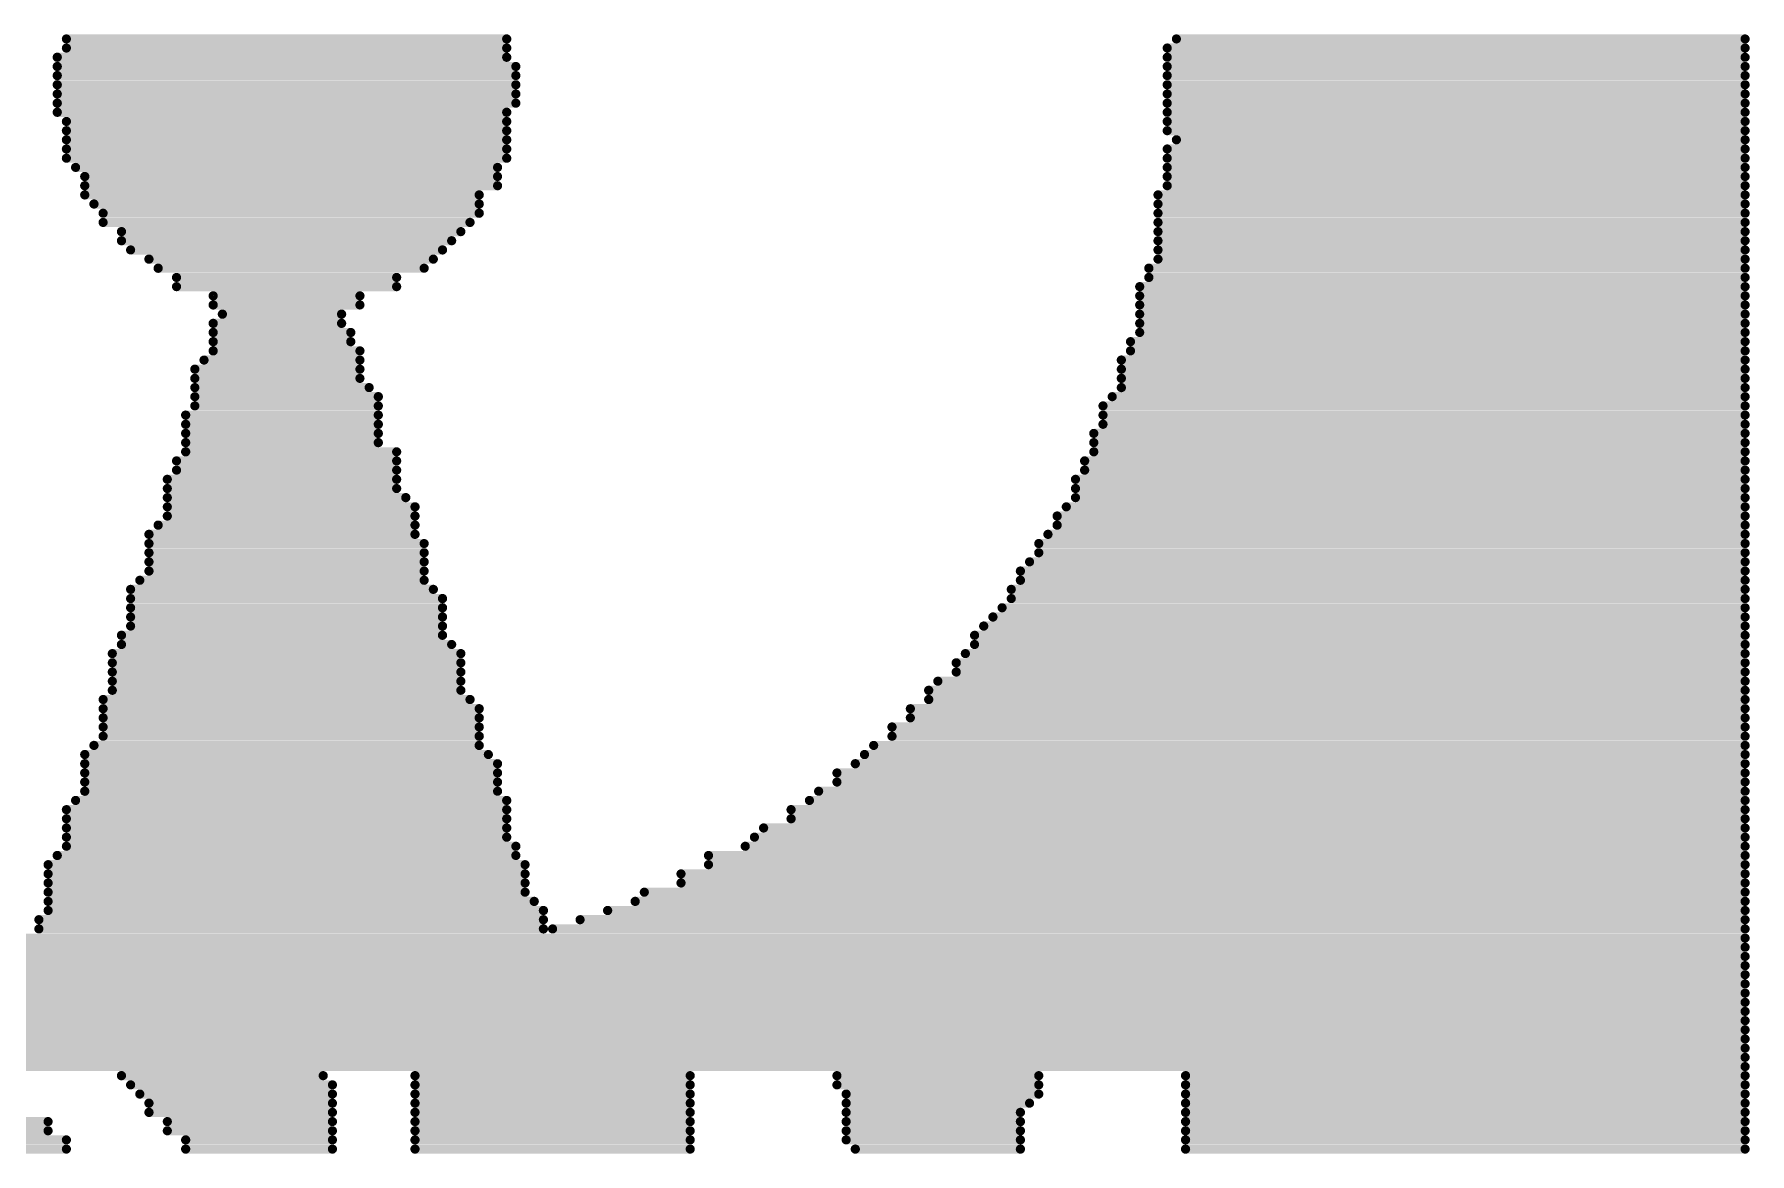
# Model space of a CAD drawing. Header units: millimetres. Extents: x 3.36 to 9.53, y 8.95 to 11.93.
# Drawn here: x 6.3491 to 6.5187, y 9.2782 to 9.3888 of the extents above; entities that cross this region are included whole.
import ezdxf

# ---------------------------------------------------------------- set-up
doc = ezdxf.new("R2010")
doc.units = ezdxf.units.MM
doc.header["$MEASUREMENT"] = 0
doc.layers.add('BOTTOMOVERLAY', color=54, linetype='CONTINUOUS')

msp = doc.modelspace()

# ---------------------------------------------------------------- linework, layer by layer
at = {"layer": 'BOTTOMOVERLAY', "const_width": 0.000907}
for points in [[(6.35228, 9.38838), (6.39582, 9.38838)], [(6.35228, 9.38748), (6.39582, 9.38748)], [(6.46113, 9.38748), (6.51828, 9.38748)], [(6.46204, 9.38838), (6.51828, 9.38838)], [(6.35137, 9.38657), (6.39582, 9.38657)], [(6.35137, 9.38566), (6.39673, 9.38566)], [(6.46113, 9.38657), (6.51828, 9.38657)], [(6.46113, 9.38566), (6.51828, 9.38566)], [(6.35137, 9.38476), (6.39673, 9.38476)], [(6.35137, 9.38385), (6.39673, 9.38385)], [(6.46113, 9.38476), (6.51828, 9.38476)], [(6.46113, 9.38385), (6.51828, 9.38385)], [(6.35137, 9.38294), (6.39673, 9.38294)], [(6.46113, 9.38294), (6.51828, 9.38294)], [(6.35137, 9.38203), (6.39673, 9.38203)], [(6.35137, 9.38113), (6.39582, 9.38113)], [(6.46113, 9.38203), (6.51828, 9.38203)], [(6.46113, 9.38113), (6.51828, 9.38113)], [(6.35228, 9.38022), (6.39582, 9.38022)], [(6.35228, 9.37931), (6.39582, 9.37931)], [(6.46113, 9.38022), (6.51828, 9.38022)], [(6.46113, 9.37931), (6.51828, 9.37931)], [(6.35228, 9.37841), (6.39582, 9.37841)], [(6.35228, 9.3775), (6.39582, 9.3775)], [(6.46113, 9.3775), (6.51828, 9.3775)], [(6.46204, 9.37841), (6.51828, 9.37841)], [(6.35228, 9.37659), (6.39582, 9.37659)], [(6.35318, 9.37568), (6.39491, 9.37568)], [(6.46113, 9.37659), (6.51828, 9.37659)], [(6.46113, 9.37568), (6.51828, 9.37568)], [(6.35409, 9.37478), (6.39491, 9.37478)], [(6.35409, 9.37387), (6.39491, 9.37387)], [(6.46113, 9.37478), (6.51828, 9.37478)], [(6.46113, 9.37387), (6.51828, 9.37387)], [(6.35409, 9.37296), (6.3931, 9.37296)], [(6.355, 9.37206), (6.3931, 9.37206)], [(6.46023, 9.37296), (6.51828, 9.37296)], [(6.46023, 9.37206), (6.51828, 9.37206)], [(6.35591, 9.37115), (6.3931, 9.37115)], [(6.46023, 9.37115), (6.51828, 9.37115)], [(6.35591, 9.37024), (6.39219, 9.37024)], [(6.35772, 9.36933), (6.39128, 9.36933)], [(6.46023, 9.37024), (6.51828, 9.37024)], [(6.46023, 9.36933), (6.51828, 9.36933)], [(6.35772, 9.36843), (6.39038, 9.36843)], [(6.35863, 9.36752), (6.38947, 9.36752)], [(6.46023, 9.36843), (6.51828, 9.36843)], [(6.46023, 9.36752), (6.51828, 9.36752)], [(6.36044, 9.36661), (6.38856, 9.36661)], [(6.36135, 9.36571), (6.38766, 9.36571)], [(6.45932, 9.36571), (6.51828, 9.36571)], [(6.46023, 9.36661), (6.51828, 9.36661)], [(6.36316, 9.3648), (6.38493, 9.3648)], [(6.36316, 9.36389), (6.38493, 9.36389)], [(6.45841, 9.36389), (6.51828, 9.36389)], [(6.45932, 9.3648), (6.51828, 9.3648)], [(6.36679, 9.36298), (6.38131, 9.36298)], [(6.36679, 9.36208), (6.38131, 9.36208)], [(6.45841, 9.36298), (6.51828, 9.36298)], [(6.45841, 9.36208), (6.51828, 9.36208)], [(6.36679, 9.36026), (6.37949, 9.36026)], [(6.3677, 9.36117), (6.37949, 9.36117)], [(6.45841, 9.36117), (6.51828, 9.36117)], [(6.45841, 9.36026), (6.51828, 9.36026)], [(6.36679, 9.35936), (6.3804, 9.35936)], [(6.36679, 9.35845), (6.3804, 9.35845)], [(6.45751, 9.35845), (6.51828, 9.35845)], [(6.45841, 9.35936), (6.51828, 9.35936)], [(6.36679, 9.35754), (6.38131, 9.35754)], [(6.45751, 9.35754), (6.51828, 9.35754)], [(6.36498, 9.35573), (6.38131, 9.35573)], [(6.36588, 9.35663), (6.38131, 9.35663)], [(6.4566, 9.35663), (6.51828, 9.35663)], [(6.4566, 9.35573), (6.51828, 9.35573)], [(6.36498, 9.35482), (6.38131, 9.35482)], [(6.36498, 9.35391), (6.38221, 9.35391)], [(6.4566, 9.35482), (6.51828, 9.35482)], [(6.4566, 9.35391), (6.51828, 9.35391)], [(6.36498, 9.35301), (6.38312, 9.35301)], [(6.36498, 9.3521), (6.38312, 9.3521)], [(6.45478, 9.3521), (6.51828, 9.3521)], [(6.45569, 9.35301), (6.51828, 9.35301)], [(6.36407, 9.35119), (6.38312, 9.35119)], [(6.36407, 9.35028), (6.38312, 9.35028)], [(6.45478, 9.35119), (6.51828, 9.35119)], [(6.45478, 9.35028), (6.51828, 9.35028)], [(6.36407, 9.34938), (6.38312, 9.34938)], [(6.36407, 9.34847), (6.38312, 9.34847)], [(6.45388, 9.34938), (6.51828, 9.34938)], [(6.45388, 9.34847), (6.51828, 9.34847)], [(6.36316, 9.34666), (6.38493, 9.34666)], [(6.36407, 9.34756), (6.38493, 9.34756)], [(6.45297, 9.34666), (6.51828, 9.34666)], [(6.45388, 9.34756), (6.51828, 9.34756)], [(6.36226, 9.34484), (6.38493, 9.34484)], [(6.36316, 9.34575), (6.38493, 9.34575)], [(6.45206, 9.34484), (6.51828, 9.34484)], [(6.45297, 9.34575), (6.51828, 9.34575)], [(6.36226, 9.34393), (6.38493, 9.34393)], [(6.45206, 9.34393), (6.51828, 9.34393)], [(6.36226, 9.34303), (6.38584, 9.34303)], [(6.36226, 9.34212), (6.38675, 9.34212)], [(6.45116, 9.34212), (6.51828, 9.34212)], [(6.45206, 9.34303), (6.51828, 9.34303)], [(6.36135, 9.34031), (6.38675, 9.34031)], [(6.36226, 9.34121), (6.38675, 9.34121)], [(6.45025, 9.34121), (6.51828, 9.34121)], [(6.45025, 9.34031), (6.51828, 9.34031)], [(6.36044, 9.3394), (6.38675, 9.3394)], [(6.36044, 9.33849), (6.38766, 9.33849)], [(6.44843, 9.33849), (6.51828, 9.33849)], [(6.44934, 9.3394), (6.51828, 9.3394)], [(6.36044, 9.33758), (6.38766, 9.33758)], [(6.36044, 9.33668), (6.38766, 9.33668)], [(6.44753, 9.33668), (6.51828, 9.33668)], [(6.44843, 9.33758), (6.51828, 9.33758)], [(6.35953, 9.33486), (6.38766, 9.33486)], [(6.36044, 9.33577), (6.38766, 9.33577)], [(6.44662, 9.33577), (6.51828, 9.33577)], [(6.44662, 9.33486), (6.51828, 9.33486)], [(6.35863, 9.33396), (6.38856, 9.33396)], [(6.35863, 9.33305), (6.38947, 9.33305)], [(6.44571, 9.33396), (6.51828, 9.33396)], [(6.44571, 9.33305), (6.51828, 9.33305)], [(6.35863, 9.33214), (6.38947, 9.33214)], [(6.44481, 9.33214), (6.51828, 9.33214)], [(6.35863, 9.33123), (6.38947, 9.33123)], [(6.35863, 9.33033), (6.38947, 9.33033)], [(6.44299, 9.33033), (6.51828, 9.33033)], [(6.4439, 9.33123), (6.51828, 9.33123)], [(6.35772, 9.32942), (6.38947, 9.32942)], [(6.35772, 9.32851), (6.39038, 9.32851)], [(6.44208, 9.32942), (6.51828, 9.32942)], [(6.44208, 9.32851), (6.51828, 9.32851)], [(6.35681, 9.32761), (6.39128, 9.32761)], [(6.35681, 9.3267), (6.39128, 9.3267)], [(6.44027, 9.3267), (6.51828, 9.3267)], [(6.44118, 9.32761), (6.51828, 9.32761)], [(6.35681, 9.32579), (6.39128, 9.32579)], [(6.35681, 9.32488), (6.39128, 9.32488)], [(6.43846, 9.32488), (6.51828, 9.32488)], [(6.44027, 9.32579), (6.51828, 9.32579)], [(6.35591, 9.32307), (6.39219, 9.32307)], [(6.35681, 9.32398), (6.39128, 9.32398)], [(6.43755, 9.32398), (6.51828, 9.32398)], [(6.43755, 9.32307), (6.51828, 9.32307)], [(6.35591, 9.32216), (6.3931, 9.32216)], [(6.35591, 9.32126), (6.3931, 9.32126)], [(6.43573, 9.32216), (6.51828, 9.32216)], [(6.43573, 9.32126), (6.51828, 9.32126)], [(6.35591, 9.32035), (6.3931, 9.32035)], [(6.35591, 9.31944), (6.3931, 9.31944)], [(6.43392, 9.32035), (6.51828, 9.32035)], [(6.43392, 9.31944), (6.51828, 9.31944)], [(6.355, 9.31853), (6.3931, 9.31853)], [(6.43211, 9.31853), (6.51828, 9.31853)], [(6.35409, 9.31763), (6.39401, 9.31763)], [(6.35409, 9.31672), (6.39491, 9.31672)], [(6.43029, 9.31672), (6.51828, 9.31672)], [(6.4312, 9.31763), (6.51828, 9.31763)], [(6.35409, 9.31581), (6.39491, 9.31581)], [(6.35409, 9.31491), (6.39491, 9.31491)], [(6.42848, 9.31581), (6.51828, 9.31581)], [(6.42848, 9.31491), (6.51828, 9.31491)], [(6.35318, 9.31309), (6.39582, 9.31309)], [(6.35409, 9.314), (6.39491, 9.314)], [(6.42576, 9.31309), (6.51828, 9.31309)], [(6.42666, 9.314), (6.51828, 9.314)], [(6.35228, 9.31218), (6.39582, 9.31218)], [(6.35228, 9.31128), (6.39582, 9.31128)], [(6.42394, 9.31218), (6.51828, 9.31218)], [(6.42394, 9.31128), (6.51828, 9.31128)], [(6.35228, 9.31037), (6.39582, 9.31037)], [(6.35228, 9.30946), (6.39582, 9.30946)], [(6.42031, 9.30946), (6.51828, 9.30946)], [(6.42122, 9.31037), (6.51828, 9.31037)], [(6.35137, 9.30765), (6.39673, 9.30765)], [(6.35228, 9.30856), (6.39673, 9.30856)], [(6.41578, 9.30765), (6.51828, 9.30765)], [(6.41941, 9.30856), (6.51828, 9.30856)], [(6.35046, 9.30674), (6.39763, 9.30674)], [(6.35046, 9.30583), (6.39763, 9.30583)], [(6.41306, 9.30583), (6.51828, 9.30583)], [(6.41578, 9.30674), (6.51828, 9.30674)], [(6.35046, 9.30493), (6.39763, 9.30493)], [(6.41306, 9.30493), (6.51828, 9.30493)], [(6.35046, 9.30402), (6.39763, 9.30402)], [(6.35046, 9.30311), (6.39854, 9.30311)], [(6.40852, 9.30311), (6.51828, 9.30311)], [(6.40943, 9.30402), (6.51828, 9.30402)], [(6.34956, 9.3013), (6.39945, 9.3013)], [(6.35046, 9.30221), (6.39945, 9.30221)], [(6.40308, 9.3013), (6.51828, 9.3013)], [(6.4058, 9.30221), (6.51828, 9.30221)], [(6.22981, 9.29948), (6.51828, 9.29948)], [(6.34956, 9.30039), (6.39945, 9.30039)], [(6.40036, 9.30039), (6.51828, 9.30039)], [(6.22981, 9.29858), (6.51828, 9.29858)], [(6.22981, 9.29767), (6.51828, 9.29767)], [(6.22981, 9.29676), (6.51828, 9.29676)], [(6.22981, 9.29586), (6.51828, 9.29586)], [(6.22981, 9.29495), (6.51828, 9.29495)], [(6.22981, 9.29404), (6.51828, 9.29404)], [(6.22981, 9.29313), (6.51828, 9.29313)], [(6.22981, 9.29223), (6.51828, 9.29223)], [(6.22981, 9.29132), (6.51828, 9.29132)], [(6.22981, 9.29041), (6.51828, 9.29041)], [(6.22981, 9.28951), (6.51828, 9.28951)], [(6.22981, 9.2886), (6.51828, 9.2886)], [(6.30783, 9.28769), (6.51828, 9.28769)], [(6.30964, 9.28678), (6.51828, 9.28678)], [(6.35772, 9.28588), (6.37768, 9.28588)], [(6.38675, 9.28588), (6.41396, 9.28588)], [(6.42848, 9.28588), (6.44843, 9.28588)], [(6.46295, 9.28588), (6.51828, 9.28588)], [(6.35863, 9.28497), (6.37858, 9.28497)], [(6.35953, 9.28406), (6.37858, 9.28406)], [(6.38675, 9.28497), (6.41396, 9.28497)], [(6.38675, 9.28406), (6.41396, 9.28406)], [(6.42848, 9.28497), (6.44843, 9.28497)], [(6.42938, 9.28406), (6.44843, 9.28406)], [(6.46295, 9.28497), (6.51828, 9.28497)], [(6.46295, 9.28406), (6.51828, 9.28406)], [(6.36044, 9.28316), (6.37858, 9.28316)], [(6.36044, 9.28225), (6.37858, 9.28225)], [(6.38675, 9.28316), (6.41396, 9.28316)], [(6.38675, 9.28225), (6.41396, 9.28225)], [(6.42938, 9.28316), (6.44753, 9.28316)], [(6.42938, 9.28225), (6.44662, 9.28225)], [(6.46295, 9.28316), (6.51828, 9.28316)], [(6.46295, 9.28225), (6.51828, 9.28225)], [(6.32143, 9.28134), (6.35046, 9.28134)], [(6.32143, 9.28043), (6.35046, 9.28043)], [(6.36226, 9.28134), (6.37858, 9.28134)], [(6.36226, 9.28043), (6.37858, 9.28043)], [(6.38675, 9.28134), (6.41396, 9.28134)], [(6.38675, 9.28043), (6.41396, 9.28043)], [(6.42938, 9.28134), (6.44662, 9.28134)], [(6.42938, 9.28043), (6.44662, 9.28043)], [(6.46295, 9.28134), (6.51828, 9.28134)], [(6.46295, 9.28043), (6.51828, 9.28043)], [(6.32143, 9.27953), (6.35228, 9.27953)], [(6.36407, 9.27953), (6.37858, 9.27953)], [(6.38675, 9.27953), (6.41396, 9.27953)], [(6.42938, 9.27953), (6.44662, 9.27953)], [(6.46295, 9.27953), (6.51828, 9.27953)], [(6.32234, 9.27862), (6.35228, 9.27862)], [(6.36407, 9.27862), (6.37858, 9.27862)], [(6.38675, 9.27862), (6.41396, 9.27862)], [(6.43029, 9.27862), (6.44662, 9.27862)], [(6.46295, 9.27862), (6.51828, 9.27862)]]:
    msp.add_lwpolyline(points, dxfattribs=at)
at = {"layer": 'BOTTOMOVERLAY', "const_width": 0.000454}
for points in [[(6.35205, 9.38838, 1), (6.3525, 9.38838, 1)], [(6.35205, 9.38748, 1), (6.3525, 9.38748, 1)], [(6.39559, 9.38838, 1), (6.39605, 9.38838, 1)], [(6.39559, 9.38748, 1), (6.39605, 9.38748, 1)], [(6.46091, 9.38748, 1), (6.46136, 9.38748, 1)], [(6.46182, 9.38838, 1), (6.46227, 9.38838, 1)], [(6.51806, 9.38838, 1), (6.51851, 9.38838, 1)], [(6.51806, 9.38748, 1), (6.51851, 9.38748, 1)], [(6.35114, 9.38657, 1), (6.3516, 9.38657, 1)], [(6.35114, 9.38566, 1), (6.3516, 9.38566, 1)], [(6.39559, 9.38657, 1), (6.39605, 9.38657, 1)], [(6.3965, 9.38566, 1), (6.39695, 9.38566, 1)], [(6.46091, 9.38657, 1), (6.46136, 9.38657, 1)], [(6.46091, 9.38566, 1), (6.46136, 9.38566, 1)], [(6.51806, 9.38657, 1), (6.51851, 9.38657, 1)], [(6.51806, 9.38566, 1), (6.51851, 9.38566, 1)], [(6.35114, 9.38476, 1), (6.3516, 9.38476, 1)], [(6.35114, 9.38385, 1), (6.3516, 9.38385, 1)], [(6.3965, 9.38476, 1), (6.39695, 9.38476, 1)], [(6.3965, 9.38385, 1), (6.39695, 9.38385, 1)], [(6.46091, 9.38476, 1), (6.46136, 9.38476, 1)], [(6.46091, 9.38385, 1), (6.46136, 9.38385, 1)], [(6.51806, 9.38476, 1), (6.51851, 9.38476, 1)], [(6.51806, 9.38385, 1), (6.51851, 9.38385, 1)], [(6.35114, 9.38294, 1), (6.3516, 9.38294, 1)], [(6.3965, 9.38294, 1), (6.39695, 9.38294, 1)], [(6.46091, 9.38294, 1), (6.46136, 9.38294, 1)], [(6.51806, 9.38294, 1), (6.51851, 9.38294, 1)], [(6.35114, 9.38203, 1), (6.3516, 9.38203, 1)], [(6.35114, 9.38113, 1), (6.3516, 9.38113, 1)], [(6.39559, 9.38113, 1), (6.39605, 9.38113, 1)], [(6.3965, 9.38203, 1), (6.39695, 9.38203, 1)], [(6.46091, 9.38203, 1), (6.46136, 9.38203, 1)], [(6.46091, 9.38113, 1), (6.46136, 9.38113, 1)], [(6.51806, 9.38203, 1), (6.51851, 9.38203, 1)], [(6.51806, 9.38113, 1), (6.51851, 9.38113, 1)], [(6.35205, 9.38022, 1), (6.3525, 9.38022, 1)], [(6.35205, 9.37931, 1), (6.3525, 9.37931, 1)], [(6.39559, 9.38022, 1), (6.39605, 9.38022, 1)], [(6.39559, 9.37931, 1), (6.39605, 9.37931, 1)], [(6.46091, 9.38022, 1), (6.46136, 9.38022, 1)], [(6.46091, 9.37931, 1), (6.46136, 9.37931, 1)], [(6.51806, 9.38022, 1), (6.51851, 9.38022, 1)], [(6.51806, 9.37931, 1), (6.51851, 9.37931, 1)], [(6.35205, 9.37841, 1), (6.3525, 9.37841, 1)], [(6.35205, 9.3775, 1), (6.3525, 9.3775, 1)], [(6.39559, 9.37841, 1), (6.39605, 9.37841, 1)], [(6.39559, 9.3775, 1), (6.39605, 9.3775, 1)], [(6.46091, 9.3775, 1), (6.46136, 9.3775, 1)], [(6.46182, 9.37841, 1), (6.46227, 9.37841, 1)], [(6.51806, 9.37841, 1), (6.51851, 9.37841, 1)], [(6.51806, 9.3775, 1), (6.51851, 9.3775, 1)], [(6.35205, 9.37659, 1), (6.3525, 9.37659, 1)], [(6.35296, 9.37568, 1), (6.35341, 9.37568, 1)], [(6.39469, 9.37568, 1), (6.39514, 9.37568, 1)], [(6.39559, 9.37659, 1), (6.39605, 9.37659, 1)], [(6.46091, 9.37659, 1), (6.46136, 9.37659, 1)], [(6.46091, 9.37568, 1), (6.46136, 9.37568, 1)], [(6.51806, 9.37659, 1), (6.51851, 9.37659, 1)], [(6.51806, 9.37568, 1), (6.51851, 9.37568, 1)], [(6.35386, 9.37478, 1), (6.35432, 9.37478, 1)], [(6.35386, 9.37387, 1), (6.35432, 9.37387, 1)], [(6.39469, 9.37478, 1), (6.39514, 9.37478, 1)], [(6.39469, 9.37387, 1), (6.39514, 9.37387, 1)], [(6.46091, 9.37478, 1), (6.46136, 9.37478, 1)], [(6.46091, 9.37387, 1), (6.46136, 9.37387, 1)], [(6.51806, 9.37478, 1), (6.51851, 9.37478, 1)], [(6.51806, 9.37387, 1), (6.51851, 9.37387, 1)], [(6.35386, 9.37296, 1), (6.35432, 9.37296, 1)], [(6.35477, 9.37206, 1), (6.35523, 9.37206, 1)], [(6.39287, 9.37296, 1), (6.39333, 9.37296, 1)], [(6.39287, 9.37206, 1), (6.39333, 9.37206, 1)], [(6.46, 9.37296, 1), (6.46045, 9.37296, 1)], [(6.46, 9.37206, 1), (6.46045, 9.37206, 1)], [(6.51806, 9.37296, 1), (6.51851, 9.37296, 1)], [(6.51806, 9.37206, 1), (6.51851, 9.37206, 1)], [(6.35568, 9.37115, 1), (6.35613, 9.37115, 1)], [(6.39287, 9.37115, 1), (6.39333, 9.37115, 1)], [(6.46, 9.37115, 1), (6.46045, 9.37115, 1)], [(6.51806, 9.37115, 1), (6.51851, 9.37115, 1)], [(6.35568, 9.37024, 1), (6.35613, 9.37024, 1)], [(6.35749, 9.36933, 1), (6.35795, 9.36933, 1)], [(6.39106, 9.36933, 1), (6.39151, 9.36933, 1)], [(6.39196, 9.37024, 1), (6.39242, 9.37024, 1)], [(6.46, 9.37024, 1), (6.46045, 9.37024, 1)], [(6.46, 9.36933, 1), (6.46045, 9.36933, 1)], [(6.51806, 9.37024, 1), (6.51851, 9.37024, 1)], [(6.51806, 9.36933, 1), (6.51851, 9.36933, 1)], [(6.35749, 9.36843, 1), (6.35795, 9.36843, 1)], [(6.3584, 9.36752, 1), (6.35885, 9.36752, 1)], [(6.38924, 9.36752, 1), (6.3897, 9.36752, 1)], [(6.39015, 9.36843, 1), (6.3906, 9.36843, 1)], [(6.46, 9.36843, 1), (6.46045, 9.36843, 1)], [(6.46, 9.36752, 1), (6.46045, 9.36752, 1)], [(6.51806, 9.36843, 1), (6.51851, 9.36843, 1)], [(6.51806, 9.36752, 1), (6.51851, 9.36752, 1)], [(6.36021, 9.36661, 1), (6.36067, 9.36661, 1)], [(6.36112, 9.36571, 1), (6.36158, 9.36571, 1)], [(6.38743, 9.36571, 1), (6.38788, 9.36571, 1)], [(6.38834, 9.36661, 1), (6.38879, 9.36661, 1)], [(6.45909, 9.36571, 1), (6.45955, 9.36571, 1)], [(6.46, 9.36661, 1), (6.46045, 9.36661, 1)], [(6.51806, 9.36661, 1), (6.51851, 9.36661, 1)], [(6.51806, 9.36571, 1), (6.51851, 9.36571, 1)], [(6.36294, 9.3648, 1), (6.36339, 9.3648, 1)], [(6.36294, 9.36389, 1), (6.36339, 9.36389, 1)], [(6.38471, 9.3648, 1), (6.38516, 9.3648, 1)], [(6.38471, 9.36389, 1), (6.38516, 9.36389, 1)], [(6.45819, 9.36389, 1), (6.45864, 9.36389, 1)], [(6.45909, 9.3648, 1), (6.45955, 9.3648, 1)], [(6.51806, 9.3648, 1), (6.51851, 9.3648, 1)], [(6.51806, 9.36389, 1), (6.51851, 9.36389, 1)], [(6.36656, 9.36298, 1), (6.36702, 9.36298, 1)], [(6.36656, 9.36208, 1), (6.36702, 9.36208, 1)], [(6.38108, 9.36298, 1), (6.38153, 9.36298, 1)], [(6.38108, 9.36208, 1), (6.38153, 9.36208, 1)], [(6.45819, 9.36298, 1), (6.45864, 9.36298, 1)], [(6.45819, 9.36208, 1), (6.45864, 9.36208, 1)], [(6.51806, 9.36298, 1), (6.51851, 9.36298, 1)], [(6.51806, 9.36208, 1), (6.51851, 9.36208, 1)], [(6.36656, 9.36026, 1), (6.36702, 9.36026, 1)], [(6.36747, 9.36117, 1), (6.36793, 9.36117, 1)], [(6.37926, 9.36117, 1), (6.37972, 9.36117, 1)], [(6.37926, 9.36026, 1), (6.37972, 9.36026, 1)], [(6.45819, 9.36117, 1), (6.45864, 9.36117, 1)], [(6.45819, 9.36026, 1), (6.45864, 9.36026, 1)], [(6.51806, 9.36117, 1), (6.51851, 9.36117, 1)], [(6.51806, 9.36026, 1), (6.51851, 9.36026, 1)], [(6.36656, 9.35936, 1), (6.36702, 9.35936, 1)], [(6.36656, 9.35845, 1), (6.36702, 9.35845, 1)], [(6.38017, 9.35936, 1), (6.38063, 9.35936, 1)], [(6.38017, 9.35845, 1), (6.38063, 9.35845, 1)], [(6.45728, 9.35845, 1), (6.45773, 9.35845, 1)], [(6.45819, 9.35936, 1), (6.45864, 9.35936, 1)], [(6.51806, 9.35936, 1), (6.51851, 9.35936, 1)], [(6.51806, 9.35845, 1), (6.51851, 9.35845, 1)], [(6.36656, 9.35754, 1), (6.36702, 9.35754, 1)], [(6.38108, 9.35754, 1), (6.38153, 9.35754, 1)], [(6.45728, 9.35754, 1), (6.45773, 9.35754, 1)], [(6.51806, 9.35754, 1), (6.51851, 9.35754, 1)], [(6.36475, 9.35573, 1), (6.3652, 9.35573, 1)], [(6.36566, 9.35663, 1), (6.36611, 9.35663, 1)], [(6.38108, 9.35663, 1), (6.38153, 9.35663, 1)], [(6.38108, 9.35573, 1), (6.38153, 9.35573, 1)], [(6.45637, 9.35663, 1), (6.45683, 9.35663, 1)], [(6.45637, 9.35573, 1), (6.45683, 9.35573, 1)], [(6.51806, 9.35663, 1), (6.51851, 9.35663, 1)], [(6.51806, 9.35573, 1), (6.51851, 9.35573, 1)], [(6.36475, 9.35482, 1), (6.3652, 9.35482, 1)], [(6.36475, 9.35391, 1), (6.3652, 9.35391, 1)], [(6.38108, 9.35482, 1), (6.38153, 9.35482, 1)], [(6.38199, 9.35391, 1), (6.38244, 9.35391, 1)], [(6.45637, 9.35482, 1), (6.45683, 9.35482, 1)], [(6.45637, 9.35391, 1), (6.45683, 9.35391, 1)], [(6.51806, 9.35482, 1), (6.51851, 9.35482, 1)], [(6.51806, 9.35391, 1), (6.51851, 9.35391, 1)], [(6.36475, 9.35301, 1), (6.3652, 9.35301, 1)], [(6.36475, 9.3521, 1), (6.3652, 9.3521, 1)], [(6.38289, 9.35301, 1), (6.38335, 9.35301, 1)], [(6.38289, 9.3521, 1), (6.38335, 9.3521, 1)], [(6.45456, 9.3521, 1), (6.45501, 9.3521, 1)], [(6.45547, 9.35301, 1), (6.45592, 9.35301, 1)], [(6.51806, 9.35301, 1), (6.51851, 9.35301, 1)], [(6.51806, 9.3521, 1), (6.51851, 9.3521, 1)], [(6.36384, 9.35119, 1), (6.3643, 9.35119, 1)], [(6.36384, 9.35028, 1), (6.3643, 9.35028, 1)], [(6.38289, 9.35119, 1), (6.38335, 9.35119, 1)], [(6.38289, 9.35028, 1), (6.38335, 9.35028, 1)], [(6.45456, 9.35119, 1), (6.45501, 9.35119, 1)], [(6.45456, 9.35028, 1), (6.45501, 9.35028, 1)], [(6.51806, 9.35119, 1), (6.51851, 9.35119, 1)], [(6.51806, 9.35028, 1), (6.51851, 9.35028, 1)], [(6.36384, 9.34938, 1), (6.3643, 9.34938, 1)], [(6.36384, 9.34847, 1), (6.3643, 9.34847, 1)], [(6.38289, 9.34938, 1), (6.38335, 9.34938, 1)], [(6.38289, 9.34847, 1), (6.38335, 9.34847, 1)], [(6.45365, 9.34938, 1), (6.4541, 9.34938, 1)], [(6.45365, 9.34847, 1), (6.4541, 9.34847, 1)], [(6.51806, 9.34938, 1), (6.51851, 9.34938, 1)], [(6.51806, 9.34847, 1), (6.51851, 9.34847, 1)], [(6.36294, 9.34666, 1), (6.36339, 9.34666, 1)], [(6.36384, 9.34756, 1), (6.3643, 9.34756, 1)], [(6.38471, 9.34756, 1), (6.38516, 9.34756, 1)], [(6.38471, 9.34666, 1), (6.38516, 9.34666, 1)], [(6.45274, 9.34666, 1), (6.4532, 9.34666, 1)], [(6.45365, 9.34756, 1), (6.4541, 9.34756, 1)], [(6.51806, 9.34756, 1), (6.51851, 9.34756, 1)], [(6.51806, 9.34666, 1), (6.51851, 9.34666, 1)], [(6.36203, 9.34484, 1), (6.36248, 9.34484, 1)], [(6.36294, 9.34575, 1), (6.36339, 9.34575, 1)], [(6.38471, 9.34575, 1), (6.38516, 9.34575, 1)], [(6.38471, 9.34484, 1), (6.38516, 9.34484, 1)], [(6.45184, 9.34484, 1), (6.45229, 9.34484, 1)], [(6.45274, 9.34575, 1), (6.4532, 9.34575, 1)], [(6.51806, 9.34575, 1), (6.51851, 9.34575, 1)], [(6.51806, 9.34484, 1), (6.51851, 9.34484, 1)], [(6.36203, 9.34393, 1), (6.36248, 9.34393, 1)], [(6.38471, 9.34393, 1), (6.38516, 9.34393, 1)], [(6.45184, 9.34393, 1), (6.45229, 9.34393, 1)], [(6.51806, 9.34393, 1), (6.51851, 9.34393, 1)], [(6.36203, 9.34303, 1), (6.36248, 9.34303, 1)], [(6.36203, 9.34212, 1), (6.36248, 9.34212, 1)], [(6.38561, 9.34303, 1), (6.38607, 9.34303, 1)], [(6.38652, 9.34212, 1), (6.38698, 9.34212, 1)], [(6.45093, 9.34212, 1), (6.45138, 9.34212, 1)], [(6.45184, 9.34303, 1), (6.45229, 9.34303, 1)], [(6.51806, 9.34303, 1), (6.51851, 9.34303, 1)], [(6.51806, 9.34212, 1), (6.51851, 9.34212, 1)], [(6.36112, 9.34031, 1), (6.36158, 9.34031, 1)], [(6.36203, 9.34121, 1), (6.36248, 9.34121, 1)], [(6.38652, 9.34121, 1), (6.38698, 9.34121, 1)], [(6.38652, 9.34031, 1), (6.38698, 9.34031, 1)], [(6.45002, 9.34121, 1), (6.45048, 9.34121, 1)], [(6.45002, 9.34031, 1), (6.45048, 9.34031, 1)], [(6.51806, 9.34121, 1), (6.51851, 9.34121, 1)], [(6.51806, 9.34031, 1), (6.51851, 9.34031, 1)], [(6.36021, 9.3394, 1), (6.36067, 9.3394, 1)], [(6.36021, 9.33849, 1), (6.36067, 9.33849, 1)], [(6.38652, 9.3394, 1), (6.38698, 9.3394, 1)], [(6.38743, 9.33849, 1), (6.38788, 9.33849, 1)], [(6.44821, 9.33849, 1), (6.44866, 9.33849, 1)], [(6.44911, 9.3394, 1), (6.44957, 9.3394, 1)], [(6.51806, 9.3394, 1), (6.51851, 9.3394, 1)], [(6.51806, 9.33849, 1), (6.51851, 9.33849, 1)], [(6.36021, 9.33758, 1), (6.36067, 9.33758, 1)], [(6.36021, 9.33668, 1), (6.36067, 9.33668, 1)], [(6.38743, 9.33758, 1), (6.38788, 9.33758, 1)], [(6.38743, 9.33668, 1), (6.38788, 9.33668, 1)], [(6.4473, 9.33668, 1), (6.44775, 9.33668, 1)], [(6.44821, 9.33758, 1), (6.44866, 9.33758, 1)], [(6.51806, 9.33758, 1), (6.51851, 9.33758, 1)], [(6.51806, 9.33668, 1), (6.51851, 9.33668, 1)], [(6.35931, 9.33486, 1), (6.35976, 9.33486, 1)], [(6.36021, 9.33577, 1), (6.36067, 9.33577, 1)], [(6.38743, 9.33577, 1), (6.38788, 9.33577, 1)], [(6.38743, 9.33486, 1), (6.38788, 9.33486, 1)], [(6.44639, 9.33577, 1), (6.44685, 9.33577, 1)], [(6.44639, 9.33486, 1), (6.44685, 9.33486, 1)], [(6.51806, 9.33577, 1), (6.51851, 9.33577, 1)], [(6.51806, 9.33486, 1), (6.51851, 9.33486, 1)], [(6.3584, 9.33396, 1), (6.35885, 9.33396, 1)], [(6.3584, 9.33305, 1), (6.35885, 9.33305, 1)], [(6.38834, 9.33396, 1), (6.38879, 9.33396, 1)], [(6.38924, 9.33305, 1), (6.3897, 9.33305, 1)], [(6.44549, 9.33396, 1), (6.44594, 9.33396, 1)], [(6.44549, 9.33305, 1), (6.44594, 9.33305, 1)], [(6.51806, 9.33396, 1), (6.51851, 9.33396, 1)], [(6.51806, 9.33305, 1), (6.51851, 9.33305, 1)], [(6.3584, 9.33214, 1), (6.35885, 9.33214, 1)], [(6.38924, 9.33214, 1), (6.3897, 9.33214, 1)], [(6.44458, 9.33214, 1), (6.44503, 9.33214, 1)], [(6.51806, 9.33214, 1), (6.51851, 9.33214, 1)], [(6.3584, 9.33123, 1), (6.35885, 9.33123, 1)], [(6.3584, 9.33033, 1), (6.35885, 9.33033, 1)], [(6.38924, 9.33123, 1), (6.3897, 9.33123, 1)], [(6.38924, 9.33033, 1), (6.3897, 9.33033, 1)], [(6.44276, 9.33033, 1), (6.44322, 9.33033, 1)], [(6.44367, 9.33123, 1), (6.44413, 9.33123, 1)], [(6.51806, 9.33123, 1), (6.51851, 9.33123, 1)], [(6.51806, 9.33033, 1), (6.51851, 9.33033, 1)], [(6.35749, 9.32942, 1), (6.35795, 9.32942, 1)], [(6.35749, 9.32851, 1), (6.35795, 9.32851, 1)], [(6.38924, 9.32942, 1), (6.3897, 9.32942, 1)], [(6.39015, 9.32851, 1), (6.3906, 9.32851, 1)], [(6.44186, 9.32942, 1), (6.44231, 9.32942, 1)], [(6.44186, 9.32851, 1), (6.44231, 9.32851, 1)], [(6.51806, 9.32942, 1), (6.51851, 9.32942, 1)], [(6.51806, 9.32851, 1), (6.51851, 9.32851, 1)], [(6.35659, 9.32761, 1), (6.35704, 9.32761, 1)], [(6.35659, 9.3267, 1), (6.35704, 9.3267, 1)], [(6.39106, 9.32761, 1), (6.39151, 9.32761, 1)], [(6.39106, 9.3267, 1), (6.39151, 9.3267, 1)], [(6.44004, 9.3267, 1), (6.4405, 9.3267, 1)], [(6.44095, 9.32761, 1), (6.4414, 9.32761, 1)], [(6.51806, 9.32761, 1), (6.51851, 9.32761, 1)], [(6.51806, 9.3267, 1), (6.51851, 9.3267, 1)], [(6.35659, 9.32579, 1), (6.35704, 9.32579, 1)], [(6.35659, 9.32488, 1), (6.35704, 9.32488, 1)], [(6.39106, 9.32579, 1), (6.39151, 9.32579, 1)], [(6.39106, 9.32488, 1), (6.39151, 9.32488, 1)], [(6.43823, 9.32488, 1), (6.43868, 9.32488, 1)], [(6.44004, 9.32579, 1), (6.4405, 9.32579, 1)], [(6.51806, 9.32579, 1), (6.51851, 9.32579, 1)], [(6.51806, 9.32488, 1), (6.51851, 9.32488, 1)], [(6.35568, 9.32307, 1), (6.35613, 9.32307, 1)], [(6.35659, 9.32398, 1), (6.35704, 9.32398, 1)], [(6.39106, 9.32398, 1), (6.39151, 9.32398, 1)], [(6.39196, 9.32307, 1), (6.39242, 9.32307, 1)], [(6.43732, 9.32398, 1), (6.43778, 9.32398, 1)], [(6.43732, 9.32307, 1), (6.43778, 9.32307, 1)], [(6.51806, 9.32398, 1), (6.51851, 9.32398, 1)], [(6.51806, 9.32307, 1), (6.51851, 9.32307, 1)], [(6.35568, 9.32216, 1), (6.35613, 9.32216, 1)], [(6.35568, 9.32126, 1), (6.35613, 9.32126, 1)], [(6.39287, 9.32216, 1), (6.39333, 9.32216, 1)], [(6.39287, 9.32126, 1), (6.39333, 9.32126, 1)], [(6.43551, 9.32216, 1), (6.43596, 9.32216, 1)], [(6.43551, 9.32126, 1), (6.43596, 9.32126, 1)], [(6.51806, 9.32216, 1), (6.51851, 9.32216, 1)], [(6.51806, 9.32126, 1), (6.51851, 9.32126, 1)], [(6.35568, 9.32035, 1), (6.35613, 9.32035, 1)], [(6.35568, 9.31944, 1), (6.35613, 9.31944, 1)], [(6.39287, 9.32035, 1), (6.39333, 9.32035, 1)], [(6.39287, 9.31944, 1), (6.39333, 9.31944, 1)], [(6.43369, 9.32035, 1), (6.43415, 9.32035, 1)], [(6.43369, 9.31944, 1), (6.43415, 9.31944, 1)], [(6.51806, 9.32035, 1), (6.51851, 9.32035, 1)], [(6.51806, 9.31944, 1), (6.51851, 9.31944, 1)], [(6.35477, 9.31853, 1), (6.35523, 9.31853, 1)], [(6.39287, 9.31853, 1), (6.39333, 9.31853, 1)], [(6.43188, 9.31853, 1), (6.43233, 9.31853, 1)], [(6.51806, 9.31853, 1), (6.51851, 9.31853, 1)], [(6.35386, 9.31763, 1), (6.35432, 9.31763, 1)], [(6.35386, 9.31672, 1), (6.35432, 9.31672, 1)], [(6.39378, 9.31763, 1), (6.39423, 9.31763, 1)], [(6.39469, 9.31672, 1), (6.39514, 9.31672, 1)], [(6.43006, 9.31672, 1), (6.43052, 9.31672, 1)], [(6.43097, 9.31763, 1), (6.43143, 9.31763, 1)], [(6.51806, 9.31763, 1), (6.51851, 9.31763, 1)], [(6.51806, 9.31672, 1), (6.51851, 9.31672, 1)], [(6.35386, 9.31581, 1), (6.35432, 9.31581, 1)], [(6.35386, 9.31491, 1), (6.35432, 9.31491, 1)], [(6.39469, 9.31581, 1), (6.39514, 9.31581, 1)], [(6.39469, 9.31491, 1), (6.39514, 9.31491, 1)], [(6.42825, 9.31581, 1), (6.4287, 9.31581, 1)], [(6.42825, 9.31491, 1), (6.4287, 9.31491, 1)], [(6.51806, 9.31581, 1), (6.51851, 9.31581, 1)], [(6.51806, 9.31491, 1), (6.51851, 9.31491, 1)], [(6.35296, 9.31309, 1), (6.35341, 9.31309, 1)], [(6.35386, 9.314, 1), (6.35432, 9.314, 1)], [(6.39469, 9.314, 1), (6.39514, 9.314, 1)], [(6.39559, 9.31309, 1), (6.39605, 9.31309, 1)], [(6.42553, 9.31309, 1), (6.42598, 9.31309, 1)], [(6.42644, 9.314, 1), (6.42689, 9.314, 1)], [(6.51806, 9.314, 1), (6.51851, 9.314, 1)], [(6.51806, 9.31309, 1), (6.51851, 9.31309, 1)], [(6.35205, 9.31218, 1), (6.3525, 9.31218, 1)], [(6.35205, 9.31128, 1), (6.3525, 9.31128, 1)], [(6.39559, 9.31218, 1), (6.39605, 9.31218, 1)], [(6.39559, 9.31128, 1), (6.39605, 9.31128, 1)], [(6.42371, 9.31218, 1), (6.42417, 9.31218, 1)], [(6.42371, 9.31128, 1), (6.42417, 9.31128, 1)], [(6.51806, 9.31218, 1), (6.51851, 9.31218, 1)], [(6.51806, 9.31128, 1), (6.51851, 9.31128, 1)], [(6.35205, 9.31037, 1), (6.3525, 9.31037, 1)], [(6.35205, 9.30946, 1), (6.3525, 9.30946, 1)], [(6.39559, 9.31037, 1), (6.39605, 9.31037, 1)], [(6.39559, 9.30946, 1), (6.39605, 9.30946, 1)], [(6.42009, 9.30946, 1), (6.42054, 9.30946, 1)], [(6.42099, 9.31037, 1), (6.42145, 9.31037, 1)], [(6.51806, 9.31037, 1), (6.51851, 9.31037, 1)], [(6.51806, 9.30946, 1), (6.51851, 9.30946, 1)], [(6.35114, 9.30765, 1), (6.3516, 9.30765, 1)], [(6.35205, 9.30856, 1), (6.3525, 9.30856, 1)], [(6.3965, 9.30856, 1), (6.39695, 9.30856, 1)], [(6.3965, 9.30765, 1), (6.39695, 9.30765, 1)], [(6.41555, 9.30765, 1), (6.416, 9.30765, 1)], [(6.41918, 9.30856, 1), (6.41963, 9.30856, 1)], [(6.51806, 9.30856, 1), (6.51851, 9.30856, 1)], [(6.51806, 9.30765, 1), (6.51851, 9.30765, 1)], [(6.35024, 9.30674, 1), (6.35069, 9.30674, 1)], [(6.35024, 9.30583, 1), (6.35069, 9.30583, 1)], [(6.39741, 9.30674, 1), (6.39786, 9.30674, 1)], [(6.39741, 9.30583, 1), (6.39786, 9.30583, 1)], [(6.41283, 9.30583, 1), (6.41328, 9.30583, 1)], [(6.41555, 9.30674, 1), (6.416, 9.30674, 1)], [(6.51806, 9.30674, 1), (6.51851, 9.30674, 1)], [(6.51806, 9.30583, 1), (6.51851, 9.30583, 1)], [(6.35024, 9.30493, 1), (6.35069, 9.30493, 1)], [(6.39741, 9.30493, 1), (6.39786, 9.30493, 1)], [(6.41283, 9.30493, 1), (6.41328, 9.30493, 1)], [(6.51806, 9.30493, 1), (6.51851, 9.30493, 1)], [(6.35024, 9.30402, 1), (6.35069, 9.30402, 1)], [(6.35024, 9.30311, 1), (6.35069, 9.30311, 1)], [(6.39741, 9.30402, 1), (6.39786, 9.30402, 1)], [(6.39831, 9.30311, 1), (6.39877, 9.30311, 1)], [(6.40829, 9.30311, 1), (6.40875, 9.30311, 1)], [(6.4092, 9.30402, 1), (6.40965, 9.30402, 1)], [(6.51806, 9.30402, 1), (6.51851, 9.30402, 1)], [(6.51806, 9.30311, 1), (6.51851, 9.30311, 1)], [(6.34933, 9.3013, 1), (6.34978, 9.3013, 1)], [(6.35024, 9.30221, 1), (6.35069, 9.30221, 1)], [(6.39922, 9.30221, 1), (6.39968, 9.30221, 1)], [(6.39922, 9.3013, 1), (6.39968, 9.3013, 1)], [(6.40285, 9.3013, 1), (6.4033, 9.3013, 1)], [(6.40557, 9.30221, 1), (6.40603, 9.30221, 1)], [(6.51806, 9.30221, 1), (6.51851, 9.30221, 1)], [(6.51806, 9.3013, 1), (6.51851, 9.3013, 1)], [(6.34933, 9.30039, 1), (6.34978, 9.30039, 1)], [(6.39922, 9.30039, 1), (6.39968, 9.30039, 1)], [(6.40013, 9.30039, 1), (6.40058, 9.30039, 1)], [(6.51806, 9.30039, 1), (6.51851, 9.30039, 1)], [(6.51806, 9.29948, 1), (6.51851, 9.29948, 1)], [(6.51806, 9.29858, 1), (6.51851, 9.29858, 1)], [(6.51806, 9.29767, 1), (6.51851, 9.29767, 1)], [(6.51806, 9.29676, 1), (6.51851, 9.29676, 1)], [(6.51806, 9.29586, 1), (6.51851, 9.29586, 1)], [(6.51806, 9.29495, 1), (6.51851, 9.29495, 1)], [(6.51806, 9.29404, 1), (6.51851, 9.29404, 1)], [(6.51806, 9.29313, 1), (6.51851, 9.29313, 1)], [(6.51806, 9.29223, 1), (6.51851, 9.29223, 1)], [(6.51806, 9.29132, 1), (6.51851, 9.29132, 1)], [(6.51806, 9.29041, 1), (6.51851, 9.29041, 1)], [(6.51806, 9.28951, 1), (6.51851, 9.28951, 1)], [(6.51806, 9.2886, 1), (6.51851, 9.2886, 1)], [(6.51806, 9.28769, 1), (6.51851, 9.28769, 1)], [(6.35749, 9.28588, 1), (6.35795, 9.28588, 1)], [(6.37745, 9.28588, 1), (6.3779, 9.28588, 1)], [(6.38652, 9.28588, 1), (6.38698, 9.28588, 1)], [(6.41374, 9.28588, 1), (6.41419, 9.28588, 1)], [(6.42825, 9.28588, 1), (6.4287, 9.28588, 1)], [(6.44821, 9.28588, 1), (6.44866, 9.28588, 1)], [(6.46272, 9.28588, 1), (6.46318, 9.28588, 1)], [(6.51806, 9.28678, 1), (6.51851, 9.28678, 1)], [(6.51806, 9.28588, 1), (6.51851, 9.28588, 1)], [(6.3584, 9.28497, 1), (6.35885, 9.28497, 1)], [(6.35931, 9.28406, 1), (6.35976, 9.28406, 1)], [(6.37836, 9.28497, 1), (6.37881, 9.28497, 1)], [(6.37836, 9.28406, 1), (6.37881, 9.28406, 1)], [(6.38652, 9.28497, 1), (6.38698, 9.28497, 1)], [(6.38652, 9.28406, 1), (6.38698, 9.28406, 1)], [(6.41374, 9.28497, 1), (6.41419, 9.28497, 1)], [(6.41374, 9.28406, 1), (6.41419, 9.28406, 1)], [(6.42825, 9.28497, 1), (6.4287, 9.28497, 1)], [(6.42916, 9.28406, 1), (6.42961, 9.28406, 1)], [(6.44821, 9.28497, 1), (6.44866, 9.28497, 1)], [(6.44821, 9.28406, 1), (6.44866, 9.28406, 1)], [(6.46272, 9.28497, 1), (6.46318, 9.28497, 1)], [(6.46272, 9.28406, 1), (6.46318, 9.28406, 1)], [(6.51806, 9.28497, 1), (6.51851, 9.28497, 1)], [(6.51806, 9.28406, 1), (6.51851, 9.28406, 1)], [(6.36021, 9.28316, 1), (6.36067, 9.28316, 1)], [(6.36021, 9.28225, 1), (6.36067, 9.28225, 1)], [(6.37836, 9.28316, 1), (6.37881, 9.28316, 1)], [(6.37836, 9.28225, 1), (6.37881, 9.28225, 1)], [(6.38652, 9.28316, 1), (6.38698, 9.28316, 1)], [(6.38652, 9.28225, 1), (6.38698, 9.28225, 1)], [(6.41374, 9.28316, 1), (6.41419, 9.28316, 1)], [(6.41374, 9.28225, 1), (6.41419, 9.28225, 1)], [(6.42916, 9.28316, 1), (6.42961, 9.28316, 1)], [(6.42916, 9.28225, 1), (6.42961, 9.28225, 1)], [(6.44639, 9.28225, 1), (6.44685, 9.28225, 1)], [(6.4473, 9.28316, 1), (6.44775, 9.28316, 1)], [(6.46272, 9.28316, 1), (6.46318, 9.28316, 1)], [(6.46272, 9.28225, 1), (6.46318, 9.28225, 1)], [(6.51806, 9.28316, 1), (6.51851, 9.28316, 1)], [(6.51806, 9.28225, 1), (6.51851, 9.28225, 1)], [(6.35024, 9.28134, 1), (6.35069, 9.28134, 1)], [(6.35024, 9.28043, 1), (6.35069, 9.28043, 1)], [(6.36203, 9.28134, 1), (6.36248, 9.28134, 1)], [(6.36203, 9.28043, 1), (6.36248, 9.28043, 1)], [(6.37836, 9.28134, 1), (6.37881, 9.28134, 1)], [(6.37836, 9.28043, 1), (6.37881, 9.28043, 1)], [(6.38652, 9.28134, 1), (6.38698, 9.28134, 1)], [(6.38652, 9.28043, 1), (6.38698, 9.28043, 1)], [(6.41374, 9.28134, 1), (6.41419, 9.28134, 1)], [(6.41374, 9.28043, 1), (6.41419, 9.28043, 1)], [(6.42916, 9.28134, 1), (6.42961, 9.28134, 1)], [(6.42916, 9.28043, 1), (6.42961, 9.28043, 1)], [(6.44639, 9.28134, 1), (6.44685, 9.28134, 1)], [(6.44639, 9.28043, 1), (6.44685, 9.28043, 1)], [(6.46272, 9.28134, 1), (6.46318, 9.28134, 1)], [(6.46272, 9.28043, 1), (6.46318, 9.28043, 1)], [(6.51806, 9.28134, 1), (6.51851, 9.28134, 1)], [(6.51806, 9.28043, 1), (6.51851, 9.28043, 1)], [(6.35205, 9.27953, 1), (6.3525, 9.27953, 1)], [(6.36384, 9.27953, 1), (6.3643, 9.27953, 1)], [(6.37836, 9.27953, 1), (6.37881, 9.27953, 1)], [(6.38652, 9.27953, 1), (6.38698, 9.27953, 1)], [(6.41374, 9.27953, 1), (6.41419, 9.27953, 1)], [(6.42916, 9.27953, 1), (6.42961, 9.27953, 1)], [(6.44639, 9.27953, 1), (6.44685, 9.27953, 1)], [(6.46272, 9.27953, 1), (6.46318, 9.27953, 1)], [(6.51806, 9.27953, 1), (6.51851, 9.27953, 1)], [(6.35205, 9.27862, 1), (6.3525, 9.27862, 1)], [(6.36384, 9.27862, 1), (6.3643, 9.27862, 1)], [(6.37836, 9.27862, 1), (6.37881, 9.27862, 1)], [(6.38652, 9.27862, 1), (6.38698, 9.27862, 1)], [(6.41374, 9.27862, 1), (6.41419, 9.27862, 1)], [(6.43006, 9.27862, 1), (6.43052, 9.27862, 1)], [(6.44639, 9.27862, 1), (6.44685, 9.27862, 1)], [(6.46272, 9.27862, 1), (6.46318, 9.27862, 1)], [(6.51806, 9.27862, 1), (6.51851, 9.27862, 1)]]:
    msp.add_lwpolyline(points, format="xyb", close=True, dxfattribs=at)

doc.saveas('drawing.dxf')
